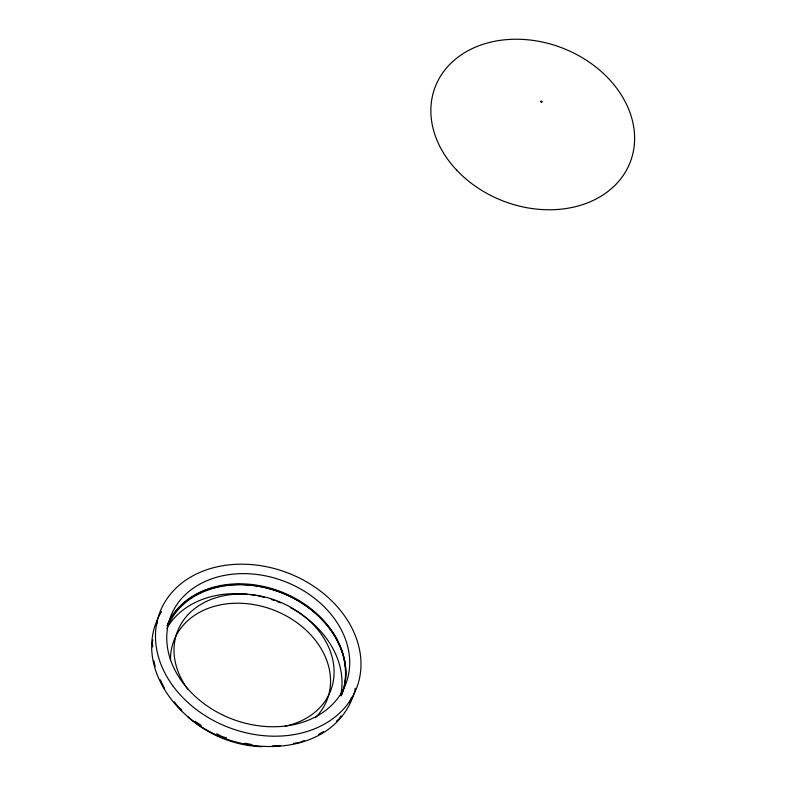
<?xml version="1.0" encoding="UTF-8"?>
<svg xmlns="http://www.w3.org/2000/svg" width="786" height="786" viewBox="0 0 786 786"><rect width="100%" height="100%" fill="white"/><g stroke="black" fill="none" stroke-linecap="round" stroke-linejoin="round"><path stroke-width="1.18" d="M355.144 688.281L354.967 690.717C337.253 752.359 257.779 758.097 209.243 731.344C167.526 709.453 134.367 656.811 161.562 611.488M152.897 640L152.337 642.319L152.739 646.986M156.512 624.909L157.347 621.431M351.588 697.172L349.456 702.684M341.085 715.82L339.149 718.856L336.408 721.106M323.586 731.609L318.458 734.507M304.153 740.579L299.751 742.446L293.767 743.35M279.413 745.521L272.211 746.061M251.716 744.509L244.692 743.232M226.515 737.887L221.976 736.551L216.769 733.77M201.167 725.399L195.301 721.401M181.576 709.738L177.921 706.634L174.364 701.819M164.412 688.349L160.373 679.841M155.137 666.685L153.958 660.987M167.703 624.359A93.848 73.648 21.1 0 1 201.54 592.045M202.69 591.544A93.848 73.648 21.1 0 1 222.86 585.786M224.03 585.599A93.848 73.648 21.1 0 1 240.31 584.479M242.678 584.529A93.848 73.648 21.1 0 1 344.16 686.296M343.895 687.455A93.848 73.648 21.1 0 1 341.772 694.362M167.015 625.911A93.848 73.648 21.1 0 1 276.633 590.129A93.848 73.648 21.1 0 1 344.15 686.777M343.865 687.947A93.848 73.648 21.1 0 1 341.134 695.934M166.996 628.466A93.544 73.412 21.1 0 1 271.769 589.412A93.544 73.412 21.1 0 1 345.408 680.814M344.858 684.41A93.544 73.412 21.1 0 1 344.366 686.758M187.805 689.165A82.117 64.442 21.1 0 1 213.546 598.519A82.117 64.442 21.1 0 1 325.591 641.111A82.117 64.442 21.1 0 1 285.18 726.176M280.523 745.649A93.848 73.648 21.1 0 1 272.516 746.523M261.876 746.71A93.848 73.648 21.1 0 1 187.893 716.773M181.743 710.682A93.848 73.648 21.1 0 1 176.978 705.16M168.803 625.135A93.848 73.648 21.1 0 1 247.452 594.275M249.84 594.56A93.848 73.648 21.1 0 1 255.853 595.503M258.26 595.975A93.848 73.648 21.1 0 1 264.214 597.36M271.219 599.423A93.848 73.648 21.1 0 1 274.707 600.622M277.016 601.487A93.848 73.648 21.1 0 1 280.445 602.872M290.398 607.617A93.848 73.648 21.1 0 1 340.623 695.453M170.483 660.437A82.117 64.442 21.1 0 1 274.52 610.398A82.117 64.442 21.1 0 1 315.382 717.736M540.63 101.423C541.544 104.577 543.529 99.832 540.63 101.423M173.195 686.286A105.422 82.727 21.1 0 0 350.713 699.746A105.422 82.727 21.1 0 0 250.793 564.535A105.422 82.727 21.1 0 0 173.195 686.286M182.529 682.327A93.848 73.648 21.1 0 0 340.564 694.303A93.848 73.648 21.1 0 0 251.608 573.937A93.848 73.648 21.1 0 0 182.529 682.327M456.617 170.09A104.518 82.019 21.1 0 0 629.439 164.117A104.518 82.019 21.1 0 0 512.158 39.3A104.518 82.019 21.1 0 0 456.617 170.09"/></g></svg>
